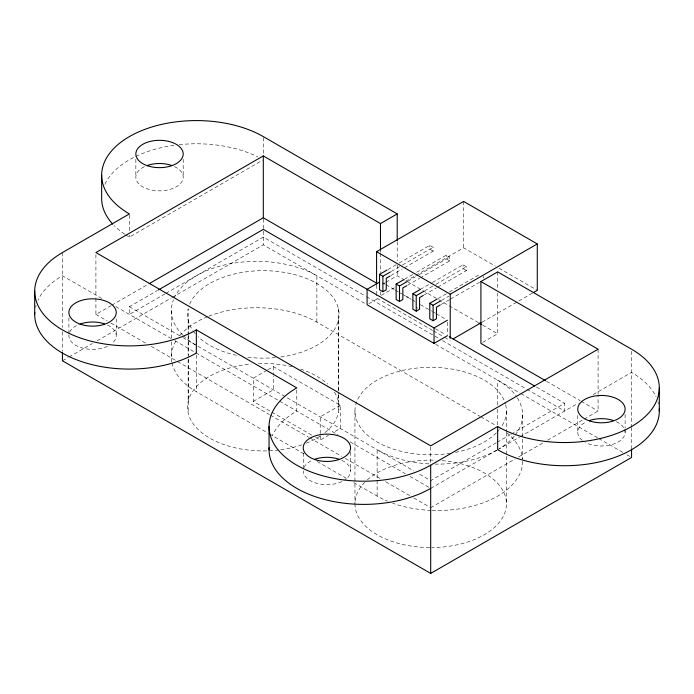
<?xml version="1.0" encoding="UTF-8"?>
<svg xmlns="http://www.w3.org/2000/svg" width="694" height="694" viewBox="0 0 694 694"><rect width="100%" height="100%" fill="white"/><g stroke="black" fill="none" stroke-linecap="round" stroke-linejoin="round"><path stroke-width="0.52" stroke-dasharray="3.47 2.6" d="M125.631 234.798A94.688 54.67 0 0 0 129.388 237.105L262.367 160.331M95.911 298.42L95.911 314.417L110.875 305.776M111.812 305.239L147.345 284.722M164.972 293.874L129.388 314.417L129.388 306.687L157.486 290.465M165.909 293.328L263.304 237.105L365.617 296.173M62.434 360.802L68.064 357.557M69.001 357.011L92.467 343.461M97.16 340.754L171.314 297.943M172.259 297.396L263.304 244.835L366.519 304.423M387.937 269.515L398.165 263.616M399.102 263.078L429.786 245.355L433.134 247.29L433.134 251.159L403.136 268.474M391.286 271.449L401.661 265.464M402.451 265.013L433.134 247.29M390.956 275.509L402.199 269.012M382.342 284.349L385.127 282.736M386.055 282.206L397.22 275.761L477.94 322.363M404.515 279.24L412.887 274.408M416.6 272.265L446.363 255.08L449.712 257.014L449.712 260.883L420.651 277.652M381.266 295.366L394.366 287.793M405.6 281.313L414.96 275.908M415.897 275.371L463.627 247.81L495.325 266.114M407.864 281.174L415.428 276.802M419.02 274.729L449.712 257.014M368.87 303.72L378.69 298.056M407.525 285.234L419.714 278.199M266.956 370.292L253.258 378.204L253.258 401.392L270.929 411.594M267.867 369.763L273.349 366.606L340.303 405.261L340.303 428.458L332.999 432.674M420.321 289.441L431.486 282.996M432.414 282.467L463.098 264.744L466.446 266.678L466.446 270.547L437.385 287.325M424.598 290.838L434.982 284.844M435.919 284.306L466.446 266.678M424.268 294.898L436.448 287.863M253.258 401.392L273.349 389.794L273.349 376.096M438.122 298.489L448.359 292.59M449.287 292.053L479.97 274.33M441.471 300.424L449.035 296.06M441.141 304.484L449.573 299.617M450.51 299.071L479.571 282.293M482.061 322.216L532.602 293.033M340.303 405.261L320.22 416.86L320.22 434.782M482.772 342.333L497.65 333.745L497.65 293.224M315.57 437.367L320.22 440.048L328.436 435.312M496.245 442.798L430.696 480.638L417.554 473.056M497.182 442.252L510.298 434.687M511.235 434.149L564.612 403.327L564.612 411.056L527.067 389.386M430.696 488.376L497.182 449.99M497.65 449.712L519.659 437.012M520.127 436.743L578.189 403.223M593.17 394.565L631.566 372.4A94.688 54.67 0 0 1 656.073 396.907M430.696 507.704L514.861 459.107M518.6 456.947L543.844 442.373M547.592 440.213L583.125 419.697M584.062 419.159L598.089 411.056L598.089 395.06M499.055 268.266L537.277 290.335M433.134 251.159L429.786 249.224L429.786 245.355M449.712 260.883L446.363 258.949L446.363 255.08M466.446 270.547L463.098 268.613L463.098 264.744M482.634 325.078L497.65 333.745M382.342 282.632L385.127 284.245M386.055 284.783L394.426 289.615M395.354 290.144L398.148 291.758M399.076 292.295L401.869 293.909M402.798 294.447L405.591 296.052M409.304 298.203L411.169 299.279M412.097 299.808L414.891 301.422M420.469 304.649L431.625 311.086M432.553 311.623L435.346 313.237M436.274 313.775L445.574 319.145M546.534 381.292L580.279 400.776M581.216 401.314L598.089 411.056M416.227 307.269L417.901 308.231M435.346 328.696L445.574 334.603M536.488 387.087L564.612 403.327M432.518 330.361L376.582 298.064L376.582 294.829M433.455 330.899L443.709 336.816M444.637 337.353L450.233 340.589M366.553 296.711L438.834 338.438M442.581 340.607L526.121 388.84M435.719 344.38L520.058 393.073M520.994 393.611L597.829 437.975M598.766 438.513L623.134 452.583M626.882 454.744L629.692 456.366M208.764 316.221A85.223 49.205 0 0 1 316.872 322.146L479.858 416.244M480.795 416.79L495.776 425.439M129.388 306.687L181.958 337.032M182.895 337.57L196.975 345.707M197.911 346.245L413.798 470.888M101.766 298.463L62.434 275.761A94.688 54.67 0 0 0 37.927 300.268M115.811 306.575L171.062 338.472M174.81 340.641L278.632 400.585M279.578 401.123L337.987 434.843M350.158 441.878L405.409 473.776M410.05 476.448L428.823 487.292M271.857 412.132L311.849 435.216M95.911 314.417L107.162 320.914M110.919 323.083L146.555 343.651M151.24 346.358L176.562 360.975M177.499 361.522L269.402 414.578M270.339 415.116L308.787 437.315M309.724 437.862L341.604 456.27M345.36 458.43L380.997 479.007M385.682 481.714L410.067 495.794M413.815 497.954L429.76 507.158M172.008 362.867A85.223 49.205 0 0 0 196.35 391.728L268.474 433.368M269.411 433.915L304.067 453.919M317.184 461.493L347.156 478.799M353.714 482.582L377.128 496.106A85.223 49.205 0 0 0 387.512 501.207M631.566 351.311L631.566 426.229M631.566 427.304L631.566 447.76M625.112 414.396L625.112 428.103M625.112 429.161L625.112 432.319M598.089 349.203L598.089 393.992M577.764 415.454L577.764 432.319M522.617 414.925L522.617 459.159M506.447 411.056L506.447 431.555M506.447 432.64L506.447 455.29M506.447 456.366L506.447 503.835M497.65 271.892L497.65 288.956M497.65 404.949L497.65 380.13A85.223 49.205 0 0 1 516.726 396.951M497.65 409.26L497.65 425.439M483.319 276.264L483.319 278.199M463.627 201.425L463.627 247.81M447.439 322.276L447.439 334.647M430.696 446.919L430.696 462.915M397.22 241.633L397.22 260.831M397.22 265.099L397.22 275.761M380.477 250.23L380.477 252.364M380.477 253.431L380.477 272.629M380.477 291.87L380.477 294.959M377.128 496.106L377.128 449.712A85.223 49.205 0 0 0 429.985 463.939M376.582 285.121L376.582 293.753M354.946 411.056L354.946 503.835M350.583 452.002L350.583 470.974M338.429 320.055L338.429 393.411M338.429 394.487L338.429 412.826M338.394 308.63L338.394 393.862M338.394 394.938L338.394 401.41M320.22 435.832L320.22 440.048M316.872 322.146L316.872 275.761A85.223 49.205 0 0 0 174.289 297.813M303.243 453.052L303.243 468.866M296.78 389.976L296.78 411.056A94.688 54.67 0 0 0 272.274 435.563M273.349 366.606L273.349 375.038M263.304 137.646L263.304 155.569M263.304 219L263.304 244.835M196.35 355.05L196.35 391.728M188.213 320.203L188.213 334.222M188.213 335.306L188.213 357.957M188.213 359.032L188.213 412.973M188.187 334.673L188.187 308.778A75.75 43.739 0 0 0 192.75 330.344M188.187 335.749L188.187 355.172M188.187 359.483L188.187 401.557M183.19 159.264L183.19 177.187M171.383 310.548L171.383 340.754M171.383 341.838L171.383 356.942M135.851 159.264L135.851 177.187M129.388 214.958L129.388 230.772M129.388 234.997L129.388 237.105M116.236 318.806L116.236 335.679M95.911 254.698L95.911 297.353M68.888 317.757L68.888 333.571M62.434 252.564L62.434 327.429M62.434 331.741L62.434 351.121M517.299 397.818A85.223 49.205 0 0 1 514.844 435.45M514.167 436.283A85.223 49.205 0 0 1 499.576 448.567M496.774 450.215A85.223 49.205 0 0 1 435.285 464.113M522.617 461.31A85.223 49.205 0 0 1 432.11 510.42M431.043 510.376A85.223 49.205 0 0 1 392.665 503.193M506.672 432.666A85.223 49.205 0 0 1 522.547 459.35M107.466 325.061A23.674 13.663 0 0 1 111.717 343.712M107.466 346.297A23.674 13.663 0 0 1 80.331 347.373A23.674 13.663 0 0 1 69.348 333.007M69.695 332.14A23.674 13.663 0 0 1 79.68 324.211M35.507 307.277A94.688 54.67 0 0 1 36.045 305.247M195.378 344.771A85.223 49.205 0 0 1 183.502 335.835M182.808 335.15A85.223 49.205 0 0 1 173.474 299.73M171.817 361.878A85.223 49.205 0 0 1 176.701 339.834M179.833 335.584A85.223 49.205 0 0 1 207.74 316.629M657.955 401.887A94.688 54.67 0 0 1 658.493 403.925M124.72 234.199A94.688 54.67 0 0 1 114.345 225.776M104.881 184.292A94.688 54.67 0 0 1 173.908 145.332M179.173 144.682A94.688 54.67 0 0 1 257.864 156.879M174.42 166.56A23.674 13.663 0 0 1 176.831 186.504A23.674 13.663 0 0 1 142.209 186.504A23.674 13.663 0 0 1 144.621 166.56M341.812 460.356A23.674 13.663 0 0 1 344.502 480.127M341.812 481.601A23.674 13.663 0 0 1 316.724 483.31A23.674 13.663 0 0 1 303.243 470.974M304.05 467.444A23.674 13.663 0 0 1 312.014 460.356M624.652 429.647A23.674 13.663 0 0 1 613.14 444.203A23.674 13.663 0 0 1 585.589 442.477M582.283 440.352A23.674 13.663 0 0 1 586.534 421.7M616.333 421.7A23.674 13.663 0 0 1 624.305 428.779M189.688 304.102A75.75 43.739 0 0 1 269.775 270.842A75.75 43.739 0 0 1 338.889 311.485A75.75 43.739 0 0 1 279.812 357.098M275.483 357.584A75.75 43.739 0 0 1 245.971 356.994M236.463 355.319A75.75 43.739 0 0 1 198.154 336.729M195.24 333.614A75.75 43.739 0 0 1 193.366 331.22M334.439 392.153A75.75 43.739 0 0 1 323.482 433.759M320.142 436.11A75.75 43.739 0 0 1 305.759 443.414M301.795 444.863A75.75 43.739 0 0 1 279.812 449.877M278.728 450.016A75.75 43.739 0 0 1 188.82 415.168A75.75 43.739 0 0 1 251.124 364.029M258.463 363.552A75.75 43.739 0 0 1 292.174 366.762M300.563 369.113A75.75 43.739 0 0 1 327.663 384.12M505.674 404.828A75.75 43.739 0 0 1 500.027 428.675M499.342 429.551A75.75 43.739 0 0 1 497.104 432.102M496.297 432.926A75.75 43.739 0 0 1 455.55 452.375M450.302 453.303A75.75 43.739 0 0 1 356.942 421.032A75.75 43.739 0 0 1 415.758 368.184A75.75 43.739 0 0 1 505.397 403.795M442.139 460.608A75.75 43.739 0 0 1 506.264 506.854A75.75 43.739 0 0 1 431.729 547.566M429.664 547.566A75.75 43.739 0 0 1 365.096 481.966M367.308 479.892A75.75 43.739 0 0 1 435.893 460.209"/><path stroke-width="1.04" d="M397.22 240.566L397.22 213.908L380.477 223.572L263.304 155.924L95.911 252.564L430.696 445.852L598.089 349.203L480.916 281.556L480.916 343.409L545.597 380.754M149.219 283.638L263.304 217.777L376.729 283.256M158.423 289.927L263.304 229.367L434.045 327.95L447.439 320.212M376.582 284.037L376.582 251.679L463.627 201.425L537.277 243.941L537.277 290.335L533.539 292.495M390.019 276.047L386.263 278.216L386.263 289.814L382.914 291.749L379.566 289.814L379.566 274.347L387.009 270.053M379.566 274.347L382.914 276.281L390.358 271.987M379.583 282.076L367.091 289.285L367.091 304.753L434.045 343.409L447.439 335.679M406.589 285.772L402.841 287.941L402.841 299.539L399.492 301.465L396.144 299.539L396.144 284.072L403.587 279.777M396.144 284.072L399.492 286.006L406.927 281.712M423.331 295.436L419.575 297.605L419.575 309.203L416.227 311.138L412.887 309.203L412.887 293.736L420.321 289.441M412.887 293.736L416.227 295.67L423.67 291.376M440.204 305.022L436.448 307.19L436.448 318.789L433.099 320.723L429.76 318.789L429.76 303.321L437.194 299.027M376.582 251.679L450.233 294.195L537.277 243.941M429.76 303.321L433.099 305.256L440.543 300.962M480.916 281.556L497.65 271.892L631.566 349.203A94.688 54.67 0 0 1 631.566 426.524A94.688 54.67 0 0 1 497.65 426.524L430.696 465.18A94.688 54.67 0 0 1 296.78 465.18A94.688 54.67 0 0 1 296.78 387.868L196.35 329.876A94.688 54.67 0 0 1 62.434 329.876A94.688 54.67 0 0 1 62.434 252.564L129.388 213.908A94.688 54.67 0 0 1 129.388 136.597A94.688 54.67 0 0 1 263.304 136.597L397.22 213.908M453.043 338.967L481.124 322.753M62.434 352.196L62.434 360.802L430.696 573.418L631.566 457.45L631.566 448.836M478.877 322.91L481.697 324.532M406.519 296.59L408.376 297.665M449.313 336.764L534.614 386.011M659.3 387.868L659.3 411.056M497.65 426.524L497.65 449.712A94.688 54.67 0 0 0 602.461 461.172A94.688 54.67 0 0 0 659.231 409.026M450.233 294.195L450.233 338.429M434.045 327.95L434.045 343.409M433.099 305.256L433.099 320.723M430.696 465.18L430.696 573.418M416.227 295.67L416.227 311.138M399.492 286.006L399.492 301.465M382.914 276.281L382.914 291.749M380.477 223.572L380.477 250.23M269.046 426.524L269.046 449.712M263.304 155.924L263.304 217.777M196.35 329.876L196.35 353.073A94.688 54.67 0 0 1 91.539 364.524A94.688 54.67 0 0 1 34.769 312.387M101.654 175.252L101.654 198.441A94.688 54.67 0 0 0 112.749 224.119M34.7 291.22L34.7 314.417M80.73 323.838A23.674 13.663 0 0 1 104.404 323.838M430.696 488.376A94.688 54.67 0 0 1 325.885 499.827A94.688 54.67 0 0 1 269.116 447.682M147.683 165.346A23.674 13.663 0 0 1 171.357 165.346M315.076 459.142A23.674 13.663 0 0 1 338.75 459.142M589.596 420.486A23.674 13.663 0 0 1 613.27 420.486M80.73 324.315A23.674 13.663 0 0 0 116.236 312.482A23.674 13.663 0 0 0 80.73 300.649A23.674 13.663 0 0 0 80.73 324.315M147.683 165.823A23.674 13.663 0 0 0 183.19 153.99A23.674 13.663 0 0 0 147.683 142.149A23.674 13.663 0 0 0 147.683 165.823M315.076 459.619A23.674 13.663 0 0 0 350.583 447.786A23.674 13.663 0 0 0 315.076 435.945A23.674 13.663 0 0 0 315.076 459.619M589.596 420.963A23.674 13.663 0 0 0 625.112 409.122A23.674 13.663 0 0 0 589.596 397.289A23.674 13.663 0 0 0 589.596 420.963"/></g></svg>
